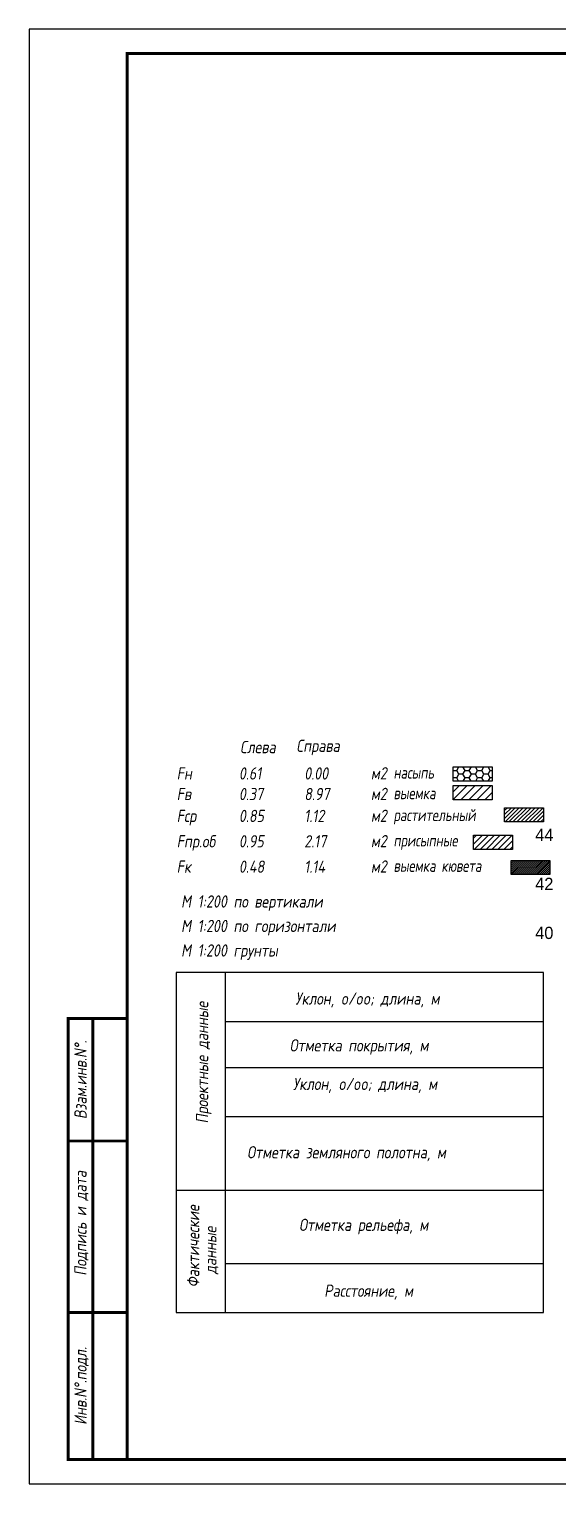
# Model space of a CAD drawing. Extents: x -717 to 1451, y -133302 to 233.
# Drawn here: x -30.1 to 77.9, y -113961.4 to -113664.4 of the extents above; entities that cross this region are included whole.
import ezdxf
from ezdxf.enums import TextEntityAlignment as Align

# ---------------------------------------------------------------- set-up
doc = ezdxf.new("R2010")
doc.units = 0
for name, color, linetype in [('Зарамочное оформление', 7, 'Continuous'), ('Линейка абсолютных высот', 7, 'Continuous'), ('Объем выемки', 7, 'Continuous'), ('Объем кюветов', 7, 'Continuous'), ('Объем насыпи', 7, 'Continuous'), ('Объем присыпных обочин', 7, 'Continuous'), ('Объем срезки растительного слоя', 7, 'Continuous'), ('Объём_2650', 7, 'Continuous'), ('Таблица', 7, 'Continuous')]:
    doc.layers.add(name, color=color, linetype=linetype)
for name, color, linetype, true_color in [('Объём_2563', 7, 'Continuous', 0xff8000), ('Объём_2570', 7, 'Continuous', 0x80ff00), ('Объём_2600', 7, 'Continuous', 0x808000), ('Объём_2620', 2, 'Continuous', 0xffff00)]:
    doc.layers.add(name, color=color, linetype=linetype, true_color=true_color)
doc.styles.get("Standard").update_dxf_attribs({"font": 'txt', "height": 2.5})
doc.styles.add('М', font='romand.shx', dxfattribs={"width": 0.8, "oblique": 10, "height": 2.5})

# ---------------------------------------------------------------- blocks, each defined once
blk = doc.blocks.new('условные обозначения')
at = {"layer": 'Объём_2563'}
h = blk.add_hatch(dxfattribs=at)
h.set_pattern_fill('ANSI31', color=256, scale=0.3)
h.set_pattern_definition([(45, (-34.5, -100.5), (-0.673519, 0.673519), [])])
h.paths.add_polyline_path([(18.26, 7.53), (27.08, 7.53), (27.08, 4.62), (18.26, 4.62)])
at = {"layer": 'Объём_2570'}
h = blk.add_hatch(dxfattribs=at)
h.set_pattern_fill('ANSI31', color=3, scale=0.2)
h.set_pattern_definition([(45, (-32.9034, -100.5), (-0.4490128, 0.4490128), [])])
h.paths.add_polyline_path([(25.29, 13.16), (34.12, 13.16), (34.12, 10.25), (25.29, 10.25)])
at = {"layer": 'Объём_2600'}
h = blk.add_hatch(dxfattribs=at)
h.set_pattern_fill('ANSI31', color=6, scale=0.4)
h.set_pattern_definition([(45, (-34.5, -100.5), (-0.898026, 0.898026), [])])
h.paths.add_polyline_path([(13.63, 17.67), (22.46, 17.67), (22.46, 14.76), (13.63, 14.76)])
at = {"layer": 'Объём_2620'}
h = blk.add_hatch(dxfattribs=at)
h.set_pattern_fill('ANSI31', color=2, scale=0.1)
h.set_pattern_definition([(45, (-33.755, -100.5), (-0.2245064, 0.2245064), [])])
h.paths.add_polyline_path([(26.75, 2.41), (35.57, 2.41), (35.57, -0.5), (26.75, -0.5)])
at = {"layer": 'Объём_2650'}
h = blk.add_hatch(dxfattribs=at)
h.set_pattern_fill('HONEY', color=5, scale=0.3)
h.set_pattern_definition([(0, (-34.5, -100.5), (1.42875, 0.824889), [0.9525, -1.905]), (120, (-34.5, -100.5), (-1.42875, 0.824889), [0.9525, -1.905]), (60, (-34.5, -100.5), (3e-09, 1.6497784), [-1.905, 0.9525])])
h.paths.add_polyline_path([(13.63, 21.49), (22.46, 21.49), (22.46, 18.58), (13.63, 18.58)])
at = {"layer": 'Объём_2563'}
blk.add_lwpolyline([(18.26, 7.53), (27.08, 7.53), (27.08, 4.62), (18.26, 4.62)], close=True, dxfattribs=at)
at = {"layer": 'Объём_2620', "color": 2}
blk.add_lwpolyline([(26.75, 2.41), (35.57, 2.41), (35.57, -0.5), (26.75, -0.5)], close=True, dxfattribs=at)
at = {"layer": 'Объём_2650', "color": 5}
blk.add_lwpolyline([(13.63, 21.49), (22.46, 21.49), (22.46, 18.58), (13.63, 18.58)], close=True, dxfattribs=at)
at = {"layer": 'Объём_2650', "color": 6}
blk.add_lwpolyline([(13.63, 17.67), (22.46, 17.67), (22.46, 14.76), (13.63, 14.76)], close=True, dxfattribs=at)
at = {"layer": 'Объём_2650', "color": 3}
blk.add_lwpolyline([(25.29, 13.16), (34.12, 13.16), (34.12, 10.25), (25.29, 10.25)], close=True, dxfattribs=at)
at = {"layer": 'Объем насыпи', "color": 1, "style": 'М', "oblique": 10, "width": 0.8}
for s, p in [('насыпь', (0.09, 19.09)), ('выемка', (0.09, 14.89)), ('растительный', (0.09, 10.42)), ('присыпные', (0.09, 5.24)), ('выемка кювета', (0.09, 0.06))]:
    blk.add_text(s, height=2.5, dxfattribs=at).set_placement(p)

msp = doc.modelspace()

# ---------------------------------------------------------------- linework, layer by layer
at = {"layer": 'Таблица', "linetype": 'Continuous', "flags": 128}
for points in [[(0, -113857), (-0.054, -113926.421)], [(75, -113857), (0, -113857)], [(10, -113857), (10, -113926.421)], [(74.946, -113926.421), (75, -113857)], [(10, -113867), (75, -113867)], [(10, -113876.421), (75, -113876.421)], [(9.946, -113886.421), (74.946, -113886.421)], [(-0.054, -113901.421), (74.946, -113901.421)], [(9.946, -113916.421), (74.946, -113916.421)], [(-0.054, -113926.421), (74.946, -113926.421)]]:
    msp.add_lwpolyline(points, dxfattribs=at)

# ---------------------------------------------------------------- block references
at = {"layer": 'Объём_2570', "xscale": 0.9}
msp.add_blockref('условные обозначения', (44.274, -113836.529), dxfattribs=at)

# ---------------------------------------------------------------- texts
at = {"style": 'М', "oblique": 10, "width": 0.8}
msp.add_text('М 1:200 грунты', height=2.5, dxfattribs=at).set_placement((0.973, -113853.769))
at = {"layer": 'Линейка абсолютных высот'}
for s, p in [('44', (77, -113828.931)), ('42', (77, -113838.931)), ('40', (77, -113848.931))]:
    msp.add_text(s, height=2.5, dxfattribs=at).set_placement(p, align=Align.MIDDLE_RIGHT)
at = {"layer": 'Объем выемки', "style": 'М', "oblique": 10, "width": 0.8}
for s, p in [('м2', (39.731, -113821.802)), ('Fв', (0.085, -113821.835)), ('0.37', (12.785, -113821.835)), ('8.97', (26.126, -113821.835))]:
    msp.add_text(s, height=2.5, dxfattribs=at).set_placement(p)
at = {"layer": 'Объем кюветов', "style": 'М', "oblique": 10, "width": 0.8}
for s, p in [('Fк', (0.085, -113836.66)), ('0.48', (12.785, -113836.66)), ('1.14', (26.126, -113836.66)), ('м2', (39.731, -113836.627))]:
    msp.add_text(s, height=2.5, dxfattribs=at).set_placement(p)
at = {"layer": 'Объем насыпи', "style": 'М', "oblique": 10, "width": 0.8}
for s, p in [('Слева', (13.029, -113812.249)), ('Справа', (24.522, -113811.982)), ('Fн', (0.085, -113817.63)), ('0.61', (12.785, -113817.63)), ('0.00', (26.126, -113817.63)), ('м2', (39.731, -113817.597))]:
    msp.add_text(s, height=2.5, dxfattribs=at).set_placement(p)
at = {"layer": 'Объем присыпных обочин', "style": 'М', "oblique": 10, "width": 0.8}
for s, p in [('Fпр.об', (0.085, -113831.481)), ('0.95', (12.785, -113831.481)), ('2.17', (26.126, -113831.481)), ('м2', (39.731, -113831.448))]:
    msp.add_text(s, height=2.5, dxfattribs=at).set_placement(p)
at = {"layer": 'Объем срезки растительного слоя', "style": 'М', "oblique": 10, "width": 0.8}
for s, p in [('Fср', (0.085, -113826.303)), ('0.85', (12.785, -113826.303)), ('1.12', (26.126, -113826.303)), ('м2', (39.731, -113826.269))]:
    msp.add_text(s, height=2.5, dxfattribs=at).set_placement(p)
at = {"layer": 'Таблица', "style": 'М', "oblique": 10, "width": 0.8}
for s, p in [('М 1:200 по вертикали', (0.973, -113843.769)), ('М 1:200 по горизонтали', (0.973, -113848.769)), ('Уклон, o/oo; длина, м', (24.315, -113863.584)), ('Отметка покрытия, м', (23.148, -113873.139)), ('Уклон, o/oo; длина, м', (23.824, -113881.017)), ('Отметка земляного полотна, м', (14.462, -113894.965)), ('Отметка рельефа, м', (25.077, -113909.777)), ('Расстояние, м', (30.202, -113923.23))]:
    msp.add_text(s, height=2.5, dxfattribs=at).set_placement(p)
for s, p in [('Проектные данные ', (6.519, -113887.843)), ('Фактические ', (4.698, -113921.297)), ('данные', (8.204, -113918.592))]:
    msp.add_text(s, height=2.5, rotation=90, dxfattribs=at).set_placement(p)

# ---------------------------------------------------------------- wipeouts: each hides what was drawn before it
msp.add_wipeout([(-10.054, -113866.421), (-22.054, -113866.421), (-22.054, -113956.421), (-10.054, -113956.421)]).dxf.layer = 'Зарамочное оформление'

# ---------------------------------------------------------------- next in the draw order: linework, layer by layer
at = {"flags": 128}
msp.add_lwpolyline([(-30.054, -113961.421), (389.946, -113961.421), (389.946, -113664.421), (-30.054, -113664.421)], close=True, dxfattribs=at)
at = {"const_width": 0.6, "flags": 128}
msp.add_lwpolyline([(-10.054, -113956.421), (384.946, -113956.421), (384.946, -113669.421), (-10.054, -113669.421)], close=True, dxfattribs=at)
at = {"layer": 'Зарамочное оформление', "linetype": 'Continuous', "lineweight": -3, "const_width": 0.6, "flags": 128}
for points in [[(-10.054, -113956.421), (-22.054, -113956.421), (-22.054, -113866.421), (-10.054, -113866.421)], [(-17.054, -113956.421), (-17.054, -113866.421)], [(-22.054, -113891.421), (-10.054, -113891.421)], [(-22.054, -113926.421), (-10.054, -113926.421)]]:
    msp.add_lwpolyline(points, dxfattribs=at)

# ---------------------------------------------------------------- next in the draw order: texts
at = {"layer": 'Зарамочное оформление', "lineweight": 15, "style": 'М', "oblique": 10, "width": 0.8}
for s, p in [('Взам.инв.N%%d.', (-19.554, -113878.921)), ('Подпись и дата', (-19.572, -113908.227)), ('Инв.N%%d.подл.', (-19.554, -113941.421))]:
    msp.add_text(s, height=2.5, rotation=90, dxfattribs=at).set_placement(p, align=Align.MIDDLE_CENTER)

doc.saveas('drawing.dxf')
